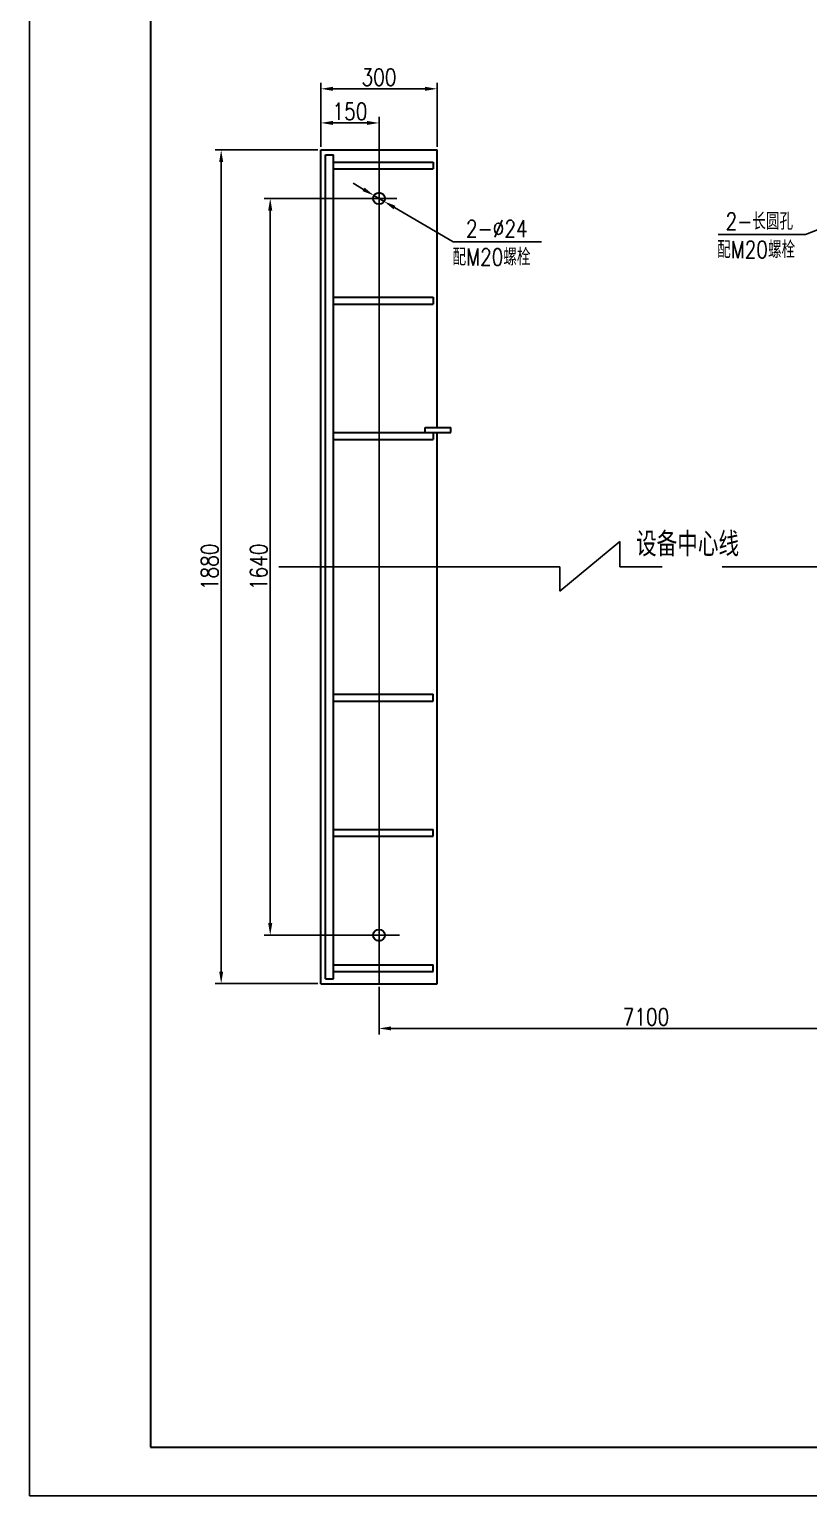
# Model space of a CAD drawing. Header units: millimetres. Extents: x -5725 to -4394, y 10788 to 11382.
# Drawn here: x -5724.9 to -5564.2, y 10788.4 to 11091 of the extents above; entities that cross this region are included whole.
import ezdxf
from ezdxf.lldxf.tags import DXFTag

# ---------------------------------------------------------------- set-up
doc = ezdxf.new("R2010")
doc.units = ezdxf.units.MM
doc.layers.get('0').update_dxf_attribs({"lineweight": 30})
for name, color, linetype in [('1', 2, 'Continuous'), ('中心线', 1, 'CENTER'), ('细实线层', 2, 'Continuous')]:
    doc.layers.add(name, color=color, linetype=linetype)
doc.styles.add('HZ', font='hztxt_e.shx', dxfattribs={"width": 0.95, "bigfont": 'HZTXT.SHX'})
doc.styles.add('HZTXT', font='simplex.shx', dxfattribs={"width": 0.8, "bigfont": 'HZTXT.SHX'})
doc.styles.get("Standard").update_dxf_attribs({"font": 'txt.shx', "bigfont": 'hztxt.shx'})
tags = doc.linetypes.add('CENTER', pattern=[2.45, 2, -0.15, 0.15, -0.15]).pattern_tags.tags
tags[10:11] = [DXFTag(74, 4), DXFTag(75, 0), DXFTag(340, '0'), DXFTag(46, 1.0), DXFTag(50, 0.0), DXFTag(44, 0.0), DXFTag(45, 0.0)]
tags[8:9] = [DXFTag(74, 4), DXFTag(75, 0), DXFTag(340, '0'), DXFTag(46, 1.0), DXFTag(50, 0.0), DXFTag(44, 0.0), DXFTag(45, 0.0)]
tags[6:7] = [DXFTag(74, 4), DXFTag(75, 0), DXFTag(340, '0'), DXFTag(46, 1.0), DXFTag(50, 0.0), DXFTag(44, 0.0), DXFTag(45, 0.0)]
tags[4:5] = [DXFTag(74, 4), DXFTag(75, 0), DXFTag(340, '0'), DXFTag(46, 1.0), DXFTag(50, 0.0), DXFTag(44, 0.0), DXFTag(45, 0.0)]
doc.dimstyles.new('ISO-26', dxfattribs={"dimtxt": 3.5, "dimasz": 2.5, "dimexe": 1.25, "dimexo": 0.625, "dimtad": 1, "dimlfac": 20, "dimtxsty": 'Standard', "dimcen": 2.5, "dimadec": 0, "dimazin": 0, "dimtfac": 1, "dimtmove": 0, "dimatfit": 3, "dimfxl": 1.25, "dimarcsym": 0})

# ---------------------------------------------------------------- blocks, each defined once
blk = doc.blocks.new('*D189')
at = {"layer": '1', "color": 0, "lineweight": -2}
for p, q in [((-5665.46, 11066.07), (-5686.63, 11066.07)), ((-5685.38, 10896.57), (-5685.38, 11063.57)), ((-5665.46, 10894.07), (-5686.63, 10894.07))]:
    blk.add_line(p, q, dxfattribs=at)
at = {"layer": '1', "color": 0}
for points in [[(-5685.79, 11063.57), (-5684.96, 11063.57), (-5685.38, 11066.07)], [(-5685.79, 10896.57), (-5684.96, 10896.57), (-5685.38, 10894.07)]]:
    blk.add_solid(points, dxfattribs=at)
at = {"layer": 'DEFPOINTS', "color": 0}
for p in [(-5685.38, 11066.07), (-5664.83, 11066.07), (-5664.83, 10894.07)]:
    blk.add_point(p, dxfattribs=at)
at = {"layer": '1', "color": 0, "insert": (-5687.75, 10980.07), "char_height": 3.5, "attachment_point": 5, "rotation": 90, "style": 'HZTXT'}
blk.add_mtext('1880', dxfattribs=at)

msp = doc.modelspace()

# ---------------------------------------------------------------- linework, layer by layer
for p, q in [((-5699.94305, 11372.43691), (-5699.94305, 10798.43691)), ((-5664.83019, 11066.06727), (-5640.83019, 11066.06727)), ((-5664.83019, 10894.06727), (-5664.83019, 11066.06727)), ((-5663.83019, 10895.06727), (-5663.83019, 11065.06727)), ((-5663.83019, 11065.06727), (-5662.23019, 11065.06727)), ((-5662.23019, 10895.06727), (-5662.23019, 11065.06727)), ((-5662.23019, 11063.56727), (-5641.63019, 11063.56727)), ((-5641.63019, 11063.56727), (-5641.63019, 11062.16727)), ((-5640.83019, 11008.83393), (-5640.83019, 11066.06727)), ((-5662.23019, 11062.16727), (-5641.63019, 11062.16727)), ((-5662.23019, 11035.66727), (-5641.63019, 11035.66727)), ((-5662.23019, 11034.26727), (-5641.63019, 11034.26727)), ((-5641.63019, 11035.66727), (-5641.63019, 11034.26727)), ((-5643.33641, 11008.83393), (-5638.00308, 11008.83393)), ((-5643.33641, 11007.76727), (-5643.33641, 11008.83393)), ((-5638.00308, 11007.76727), (-5638.00308, 11008.83393)), ((-5662.23019, 11007.76727), (-5641.63019, 11007.76727)), ((-5662.23019, 11006.36727), (-5641.63019, 11006.36727)), ((-5641.72737, 11007.76727), (-5638.00308, 11007.76727)), ((-5641.63019, 11007.76727), (-5641.63019, 11006.36727)), ((-5640.83019, 10894.06727), (-5640.83019, 11007.76727)), ((-5662.23019, 10953.76727), (-5641.63019, 10953.76727)), ((-5662.23019, 10952.36727), (-5641.63019, 10952.36727)), ((-5641.63019, 10952.36727), (-5641.63019, 10953.76727)), ((-5662.23019, 10925.86727), (-5641.63019, 10925.86727)), ((-5662.23019, 10924.46727), (-5641.63019, 10924.46727)), ((-5641.63019, 10924.46727), (-5641.63019, 10925.86727)), ((-5662.23019, 10897.96727), (-5641.63019, 10897.96727)), ((-5641.63019, 10896.56727), (-5641.63019, 10897.96727)), ((-5664.83019, 10894.06727), (-5640.83019, 10894.06727)), ((-5663.83019, 10895.06727), (-5662.23019, 10895.06727)), ((-5662.23019, 10896.56727), (-5641.63019, 10896.56727)), ((-5699.94305, 10798.43691), (-4893.94305, 10798.43691))]:
    msp.add_line(p, q)
for centre in [(-5652.83019, 11056.06727), (-5652.83019, 10904.06727)]:
    msp.add_circle(centre, 1.2)
at = {"layer": '1'}
for p, q in [((-5664.83019, 11066.69227), (-5664.83019, 11079.94015)), ((-5662.33019, 11078.69015), (-5643.33019, 11078.69015)), ((-5640.83019, 11066.69227), (-5640.83019, 11079.94015)), ((-5664.83019, 11066.69227), (-5664.83019, 11072.89413)), ((-5652.83019, 11056.69227), (-5652.83019, 11072.89413)), ((-5662.33019, 11071.64413), (-5655.33019, 11071.64413)), ((-5656.02233, 11057.93815), (-5658.17919, 11059.20226)), ((-5653.45519, 11056.06727), (-5676.51564, 11056.06727)), ((-5651.7949, 11055.46049), (-5653.86548, 11056.67404)), ((-5649.63804, 11054.19638), (-5637.56541, 11047.12073)), ((-5545.90955, 11056.06727), (-5564.85034, 11048.648)), ((-5675.26564, 10906.56727), (-5675.26564, 11053.56727)), ((-5564.85034, 11048.648), (-5582.85917, 11048.648)), ((-5637.56541, 11047.12073), (-5619.284, 11047.12073)), ((-5615.52935, 10975.06727), (-5603.14942, 10985.29373)), ((-5653.23403, 10904.06727), (-5676.51564, 10904.06727)), ((-5652.83019, 10893.44227), (-5652.83019, 10883.58559)), ((-5650.33019, 10884.83559), (-5545.20955, 10884.83559))]:
    msp.add_line(p, q, dxfattribs=at)
for points in [[(-5662.33019, 11079.10682), (-5662.33019, 11078.27348), (-5664.83019, 11078.69015)], [(-5643.33019, 11079.10682), (-5643.33019, 11078.27348), (-5640.83019, 11078.69015)], [(-5662.33019, 11072.06079), (-5662.33019, 11071.22746), (-5664.83019, 11071.64413)], [(-5655.33019, 11072.06079), (-5655.33019, 11071.22746), (-5652.83019, 11071.64413)], [(-5653.86548, 11056.67404), (-5656.23302, 11057.57868), (-5655.81165, 11058.29763)], [(-5675.6823, 11053.56727), (-5674.84897, 11053.56727), (-5675.26564, 11056.06727)], [(-5651.7949, 11055.46049), (-5649.84873, 11053.83691), (-5649.42736, 11054.55586)], [(-5675.6823, 10906.56727), (-5674.84897, 10906.56727), (-5675.26564, 10904.06727)], [(-5650.33019, 10885.25226), (-5650.33019, 10884.41893), (-5652.83019, 10884.83559)]]:
    msp.add_solid(points, dxfattribs=at)
at = {"layer": '中心线', "ltscale": 10}
for p, q in [((-5652.83019, 10894.06727), (-5652.83019, 11066.06727)), ((-5603.14942, 10985.29373), (-5603.14942, 10980.06727)), ((-5673.50779, 10980.06727), (-5615.52935, 10980.06727)), ((-5615.52935, 10975.06727), (-5615.52935, 10980.06727)), ((-5603.14942, 10980.06727), (-5594.41398, 10980.06727)), ((-5582.03405, 10980.06727), (-5527.68054, 10980.06727))]:
    msp.add_line(p, q, dxfattribs=at)
at = {"layer": '中心线'}
for p, q in [((-5657.41744, 11056.06727), (-5649.16019, 11056.06727)), ((-5656.64164, 10904.06727), (-5648.57642, 10904.06727))]:
    msp.add_line(p, q, dxfattribs=at)
at = {"layer": '细实线层'}
for p, q in [((-5724.94305, 11382.43691), (-5724.94305, 10788.43691)), ((-5724.94305, 10788.43691), (-4883.94305, 10788.43691))]:
    msp.add_line(p, q, dxfattribs=at)

# ---------------------------------------------------------------- texts
at = {"layer": '1'}
for s, height, style, width, p in [('2-%%c24', 3.5, 'HZTXT', 0.8, (-5634.89734, 11048.0659)), ('2-长圆孔', 3.5, 'HZTXT', 0.8, (-5581.35702, 11049.59316)), ('配M20螺栓', 3.5, 'HZTXT', 0.8, (-5637.67217, 11042.23257)), ('配M20螺栓', 3.5, 'HZTXT', 0.8, (-5583.09386, 11043.75983)), ('设备中心线', 5, 'HZ', 0.85, (-5599.82562, 10982.22308))]:
    msp.add_text(s, height=height, dxfattribs=dict(at, style=style, width=width)).set_placement(p)
at = {"layer": '1', "char_height": 3.5, "attachment_point": 5, "style": 'HZTXT'}
for s, insert in [('300', (-5652.83019, 11081.06515)), ('150', (-5658.83019, 11074.01913)), ('7100', (-5597.76987, 10887.21059))]:
    msp.add_mtext(s, dxfattribs=dict(at, insert=insert))
at = {"layer": '1', "insert": (-5677.64064, 10980.06727), "char_height": 3.5, "attachment_point": 5, "rotation": 90, "style": 'HZTXT'}
msp.add_mtext('1640', dxfattribs=at)

# ---------------------------------------------------------------- dimensions: what is measured, and where the dimension line sits
at = {"layer": '1'}
dim = msp.add_linear_dim(base=(-5685.37774, 11066.06727), p1=(-5664.83019, 10894.06727), p2=(-5664.83019, 11066.06727), angle=90, text='1880', dimstyle='ISO-26', override={"dimtxsty": 'HZTXT'}, dxfattribs=at)
dim.commit()
dim.dimension.update_dxf_attribs({"geometry": '*D189', "text_midpoint": (-5687.75274, 10980.06727)})

doc.saveas('drawing.dxf')
